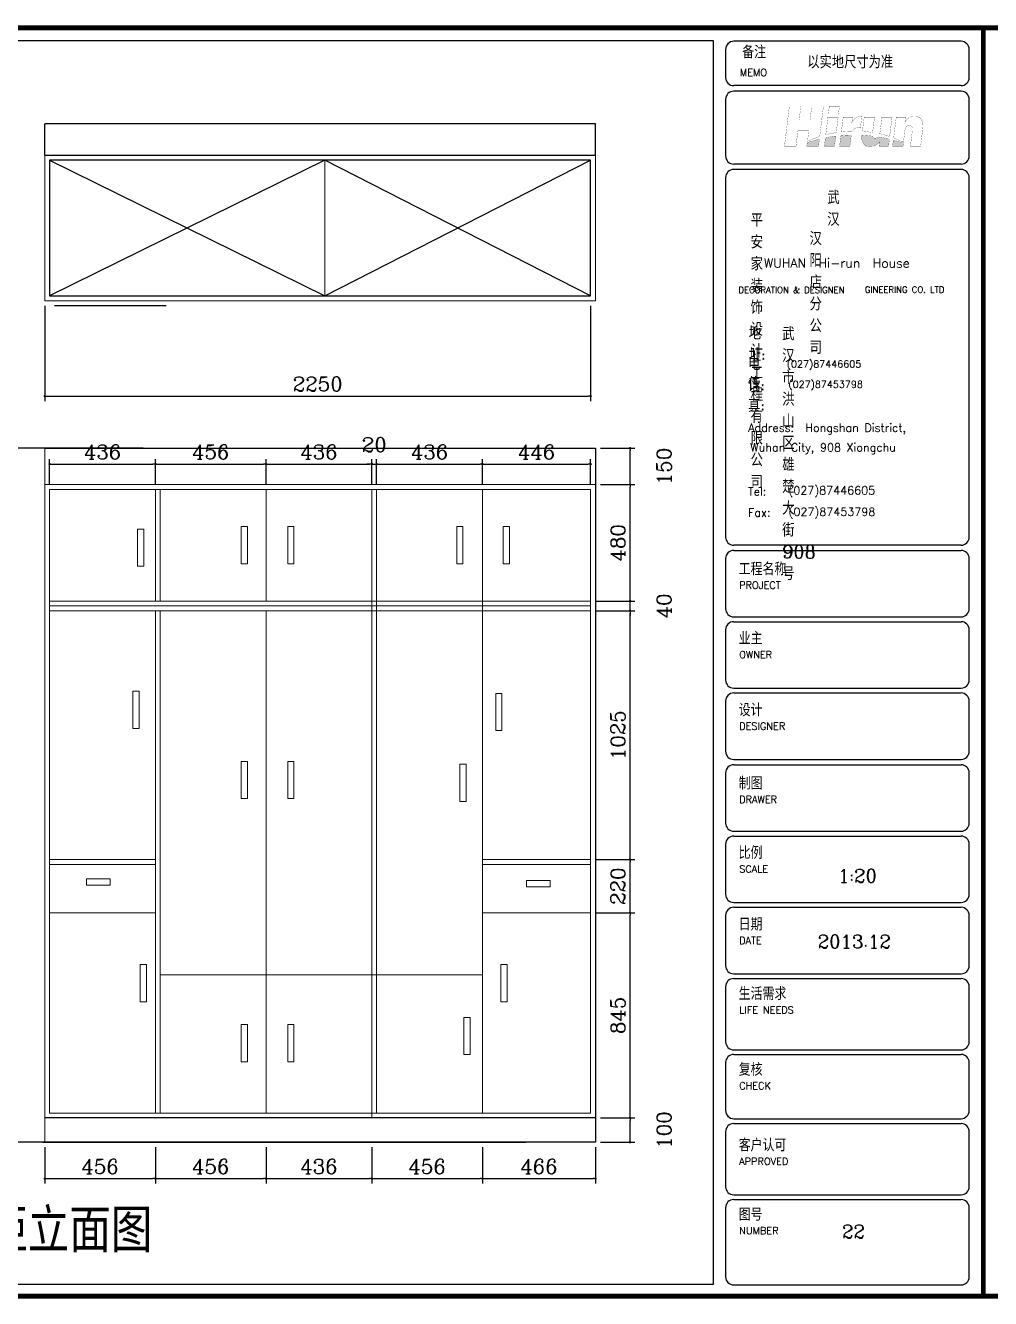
# Model space of a CAD drawing. Header units: millimetres. Extents: x 450898 to 533685, y -921830 to -458543.
# Drawn here: x 492736 to 496713, y -912629 to -907382 of the extents above; entities that cross this region are included whole.
import ezdxf

# ---------------------------------------------------------------- set-up
doc = ezdxf.new("R2010")
doc.units = ezdxf.units.MM
doc.header["$MEASUREMENT"] = 0
doc.header["$PDMODE"] = 3
doc.layers.get('0').update_dxf_attribs({"linetype": 'CONTINUOUS'})
doc.layers.get('DEFPOINTS').update_dxf_attribs({"linetype": 'CONTINUOUS'})
for name, color, linetype in [('txt', 7, 'CONTINUOUS'), ('墙线', 5, 'CONTINUOUS'), ('家具', 7, 'CONTINUOUS')]:
    doc.layers.add(name, color=color, linetype=linetype)
doc.layers.add('门窗', color=4, linetype='CONTINUOUS', lineweight=13)
doc.styles.add('HZXY', font='complex.shx', dxfattribs={"bigfont": 'HZXY.shx'})
doc.styles.add('ROMAND', font='romand')
doc.styles.get("Standard").update_dxf_attribs({"font": 'complex.shx', "bigfont": 'hzxy.shx'})
doc.dimstyles.new('DIM30', dxfattribs={"dimtxt": 60, "dimasz": 10, "dimexe": 20, "dimexo": 20, "dimgap": 20, "dimtad": 1, "dimdec": 0, "dimzin": 0, "dimdsep": 46, "dimtxsty": 'HZXY', "dimblk": 'DOT', "dimcen": 0, "dimclrd": 2, "dimclre": 2, "dimclrt": 2, "dimadec": 0, "dimazin": 0, "dimtfac": 1, "dimtdec": 0, "dimtmove": 2, "dimatfit": 3, "dimfxl": 0, "dimtolj": 1, "dimtzin": 0, "dimarcsym": 0})

# ---------------------------------------------------------------- blocks, each defined once
blk = doc.blocks.new('_DOT')
at = {"color": 0, "linetype": 'ByBlock'}
blk.add_line((-0.5, 0), (-1, 0), dxfattribs=at)
at = {"color": 0, "linetype": 'ByBlock', "const_width": 0.5}
blk.add_lwpolyline([(-0.25, 0, 1), (0.25, 0, 1)], format="xyb", close=True, dxfattribs=at)
blk = doc.blocks.new('*D711')
at = {"layer": 'DEFPOINTS', "color": 2, "lineweight": -2}
for p, q in [((492815.1, -908536.8), (492815.1, -908929.7)), ((495065.1, -908536.8), (495065.1, -908929.7)), ((492825.1, -908909.7), (495055.1, -908909.7))]:
    blk.add_line(p, q, dxfattribs=at)
at = {"layer": 'DEFPOINTS', "color": 0}
for p in [(492815.1, -908516.8), (495065.1, -908516.8), (495065.1, -908909.7)]:
    blk.add_point(p, dxfattribs=at)
at = {"layer": 'DEFPOINTS', "color": 2, "lineweight": -2, "xscale": 10, "yscale": 10, "zscale": 10, "rotation": 180}
blk.add_blockref('_DOT', (492815.1, -908909.7), dxfattribs=at)
at = {"layer": 'DEFPOINTS', "color": 2, "lineweight": -2, "xscale": 10, "yscale": 10, "zscale": 10}
blk.add_blockref('_DOT', (495065.1, -908909.7), dxfattribs=at)
at = {"layer": 'DEFPOINTS', "color": 2, "insert": (493940.1, -908859.7), "char_height": 60, "attachment_point": 5, "style": 'HZXY'}
blk.add_mtext('\\A1;2250', dxfattribs=at)
blk = doc.blocks.new('dty56ey6u76u')
h = blk.add_hatch(color=8)
h.paths.add_polyline_path([(152846, -147443, 0.008373), (152807, -147430, 0.012524), (152763, -147418), (152757, -147467), (152843, -147467)])
h.paths.add_polyline_path([(152731, -147410, 0.000978), (152687, -147400, 0.008202), (152639, -147391, -0.08076), (152632, -147397, -0.07009), (152625, -147400, -0.065952), (152611, -147401, -0.171138), (152599, -147397, -0.17102), (152592, -147385, 0.00912), (152548, -147380, 0.006727), (152504, -147377, 0.003583), (152503, -147387, 0.027491), (152503, -147407, 0.125398), (152515, -147446, 0.160866), (152544, -147467), (152600, -147467, 0.083032), (152626, -147454, 0.044846), (152641, -147443, 0.0269), (152650, -147431), (152646, -147467), (152724, -147467)])
h.paths.add_polyline_path([(152417, -147375, 0.005645), (152376, -147377, 0.006522), (152331, -147380), (152320, -147467), (152405, -147467)])
h.paths.add_polyline_path([(152289, -147384, 0.008787), (152246, -147390, 0.015086), (152203, -147398), (152195, -147467), (152278, -147467)])
h.paths.add_polyline_path([(152154, -147409, 0.011698), (152105, -147422, 0.006831), (152054, -147438), (152050, -147467), (152147, -147467)])
at = {"const_width": 1.59}
for points in [[(151906, -147139), (151866, -147467), (151961, -147467), (151976, -147341), (152066, -147341), (152056, -147427, -0.021361), (152111, -147404, -0.011006), (152156, -147388), (152187, -147139), (152091, -147139), (152077, -147249), (151987, -147249), (152001, -147139), (151906, -147139)], [(152350, -147228), (152335, -147349, -0.011867), (152377, -147345, -0.012997), (152427, -147343, -0.143936), (152446, -147321, -0.143683), (152474, -147314, -0.153668), (152483, -147317), (152492, -147317), (152503, -147223), (152499, -147223, -0.015573), (152497, -147222, 0.08379), (152493, -147221, 0.078886), (152473, -147223, 0.132596), (152444, -147241, 0.089043), (152421, -147276), (152427, -147228), (152350, -147228)], [(152766, -147400), (152787, -147228), (152864, -147228), (152860, -147265, -0.054355), (152881, -147242, -0.092924), (152910, -147225, -0.133066), (152954, -147223, -0.145597), (152986, -147238, -0.13647), (153003, -147267, -0.083603), (153007, -147314), (152988, -147467), (152904, -147467), (152919, -147346, 0.0455), (152920, -147326, 0.104986), (152916, -147308, 0.190303), (152904, -147298, 0.109725), (152891, -147296, 0.112267), (152876, -147301, 0.08735), (152867, -147312, 0.032594), (152862, -147324, 0.036354), (152858, -147339), (152847, -147435, 0.013342), (152803, -147415, 0.025843), (152766, -147400, 0.760251)], [(152224, -147228), (152206, -147374, -0.010557), (152247, -147364, -0.012892), (152292, -147356), (152308, -147228), (152224, -147228)], [(152523, -147228), (152508, -147345, -0.015908), (152550, -147349, -0.015358), (152592, -147355), (152608, -147228), (152523, -147228)], [(152669, -147228), (152661, -147297, 0.003215), (152656, -147334, -0.035874), (152651, -147365, -0.014819), (152695, -147376, -0.011975), (152733, -147388), (152753, -147228), (152669, -147228)], [(152054, -147438), (152050, -147467), (152147, -147467), (152154, -147409, 0.011698), (152105, -147422, 0.006831), (152054, -147438, -0.764062)], [(152203, -147398), (152195, -147467), (152278, -147467), (152289, -147384, 0.008787), (152246, -147390, 0.015086), (152203, -147398, -1.073063)], [(152331, -147380), (152320, -147467), (152405, -147467), (152417, -147375, 0.005645), (152376, -147377, 0.006522), (152331, -147380, -0.577686)], [(152731, -147410), (152724, -147467), (152646, -147467), (152650, -147431, -0.0269), (152641, -147443, -0.044846), (152626, -147454, -0.098409), (152595, -147468, -0.092639), (152556, -147470, -0.217932), (152515, -147446, -0.125398), (152503, -147407, -0.027491), (152503, -147387, -0.003583), (152504, -147377, -0.006727), (152548, -147380, -0.00912), (152592, -147385, 0.17102), (152599, -147397, 0.171138), (152611, -147401, 0.065952), (152625, -147400, 0.07009), (152632, -147397, 0.08076), (152639, -147391, -0.008202), (152687, -147400, -0.000978), (152731, -147410, 1.199229)], [(152763, -147418), (152757, -147467), (152843, -147467), (152846, -147443, 0.008373), (152807, -147430, 0.012524), (152763, -147418, -1.421416)]]:
    blk.add_lwpolyline(points, format="xyb", dxfattribs=at)
blk.add_lwpolyline([(152235, -147140), (152227, -147208), (152310, -147208), (152319, -147140), (152235, -147140)], dxfattribs=at)
blk = doc.blocks.new('*D1022')
at = {"layer": 'DEFPOINTS', "color": 2, "lineweight": -2}
for p, q in [((492815.1, -912004.3), (492815.1, -912154.5)), ((493271.1, -912004.3), (493271.1, -912154.5)), ((492825.1, -912134.5), (493261.1, -912134.5))]:
    blk.add_line(p, q, dxfattribs=at)
at = {"layer": 'DEFPOINTS', "color": 0}
for p in [(492815.1, -911984.3), (493271.1, -911984.3), (493271.1, -912134.5)]:
    blk.add_point(p, dxfattribs=at)
at = {"layer": 'DEFPOINTS', "color": 2, "lineweight": -2, "xscale": 10, "yscale": 10, "zscale": 10, "rotation": 180}
blk.add_blockref('_DOT', (492815.1, -912134.5), dxfattribs=at)
at = {"layer": 'DEFPOINTS', "color": 2, "lineweight": -2, "xscale": 10, "yscale": 10, "zscale": 10}
blk.add_blockref('_DOT', (493271.1, -912134.5), dxfattribs=at)
at = {"layer": 'DEFPOINTS', "color": 2, "insert": (493043.1, -912084.5), "char_height": 60, "attachment_point": 5, "style": 'HZXY'}
blk.add_mtext('\\A1;456', dxfattribs=at)
blk = doc.blocks.new('*D1023')
at = {"layer": 'DEFPOINTS', "color": 2, "lineweight": -2}
for p, q in [((493271.1, -912004.3), (493271.1, -912154.5)), ((493727.1, -912004.3), (493727.1, -912154.5)), ((493281.1, -912134.5), (493717.1, -912134.5))]:
    blk.add_line(p, q, dxfattribs=at)
at = {"layer": 'DEFPOINTS', "color": 0}
for p in [(493271.1, -911984.3), (493727.1, -911984.3), (493727.1, -912134.5)]:
    blk.add_point(p, dxfattribs=at)
at = {"layer": 'DEFPOINTS', "color": 2, "lineweight": -2, "xscale": 10, "yscale": 10, "zscale": 10, "rotation": 180}
blk.add_blockref('_DOT', (493271.1, -912134.5), dxfattribs=at)
at = {"layer": 'DEFPOINTS', "color": 2, "lineweight": -2, "xscale": 10, "yscale": 10, "zscale": 10}
blk.add_blockref('_DOT', (493727.1, -912134.5), dxfattribs=at)
at = {"layer": 'DEFPOINTS', "color": 2, "insert": (493499.1, -912084.5), "char_height": 60, "attachment_point": 5, "style": 'HZXY'}
blk.add_mtext('\\A1;456', dxfattribs=at)
blk = doc.blocks.new('*D1024')
at = {"layer": 'DEFPOINTS', "color": 2, "lineweight": -2}
for p, q in [((493727.1, -912004.3), (493727.1, -912154.5)), ((494163.1, -912004.3), (494163.1, -912154.5)), ((493737.1, -912134.5), (494153.1, -912134.5))]:
    blk.add_line(p, q, dxfattribs=at)
at = {"layer": 'DEFPOINTS', "color": 0}
for p in [(493727.1, -911984.3), (494163.1, -911984.3), (494163.1, -912134.5)]:
    blk.add_point(p, dxfattribs=at)
at = {"layer": 'DEFPOINTS', "color": 2, "lineweight": -2, "xscale": 10, "yscale": 10, "zscale": 10, "rotation": 180}
blk.add_blockref('_DOT', (493727.1, -912134.5), dxfattribs=at)
at = {"layer": 'DEFPOINTS', "color": 2, "lineweight": -2, "xscale": 10, "yscale": 10, "zscale": 10}
blk.add_blockref('_DOT', (494163.1, -912134.5), dxfattribs=at)
at = {"layer": 'DEFPOINTS', "color": 2, "insert": (493945.1, -912084.5), "char_height": 60, "attachment_point": 5, "style": 'HZXY'}
blk.add_mtext('\\A1;436', dxfattribs=at)
blk = doc.blocks.new('*D1025')
at = {"layer": 'DEFPOINTS', "color": 2, "lineweight": -2}
for p, q in [((494163.1, -912004.3), (494163.1, -912154.5)), ((494619.1, -912004.3), (494619.1, -912154.5)), ((494173.1, -912134.5), (494609.1, -912134.5))]:
    blk.add_line(p, q, dxfattribs=at)
at = {"layer": 'DEFPOINTS', "color": 0}
for p in [(494163.1, -911984.3), (494619.1, -911984.3), (494619.1, -912134.5)]:
    blk.add_point(p, dxfattribs=at)
at = {"layer": 'DEFPOINTS', "color": 2, "lineweight": -2, "xscale": 10, "yscale": 10, "zscale": 10, "rotation": 180}
blk.add_blockref('_DOT', (494163.1, -912134.5), dxfattribs=at)
at = {"layer": 'DEFPOINTS', "color": 2, "lineweight": -2, "xscale": 10, "yscale": 10, "zscale": 10}
blk.add_blockref('_DOT', (494619.1, -912134.5), dxfattribs=at)
at = {"layer": 'DEFPOINTS', "color": 2, "insert": (494391.1, -912084.5), "char_height": 60, "attachment_point": 5, "style": 'HZXY'}
blk.add_mtext('\\A1;456', dxfattribs=at)
blk = doc.blocks.new('*D1026')
at = {"layer": 'DEFPOINTS', "color": 2, "lineweight": -2}
for p, q in [((494619.1, -912004.3), (494619.1, -912154.5)), ((495085.1, -912004.3), (495085.1, -912154.5)), ((494629.1, -912134.5), (495075.1, -912134.5))]:
    blk.add_line(p, q, dxfattribs=at)
at = {"layer": 'DEFPOINTS', "color": 0}
for p in [(494619.1, -911984.3), (495085.1, -911984.3), (495085.1, -912134.5)]:
    blk.add_point(p, dxfattribs=at)
at = {"layer": 'DEFPOINTS', "color": 2, "lineweight": -2, "xscale": 10, "yscale": 10, "zscale": 10, "rotation": 180}
blk.add_blockref('_DOT', (494619.1, -912134.5), dxfattribs=at)
at = {"layer": 'DEFPOINTS', "color": 2, "lineweight": -2, "xscale": 10, "yscale": 10, "zscale": 10}
blk.add_blockref('_DOT', (495085.1, -912134.5), dxfattribs=at)
at = {"layer": 'DEFPOINTS', "color": 2, "insert": (494852.1, -912084.5), "char_height": 60, "attachment_point": 5, "style": 'HZXY'}
blk.add_mtext('\\A1;466', dxfattribs=at)
blk = doc.blocks.new('*D1027')
at = {"layer": 'DEFPOINTS', "color": 2, "lineweight": -2}
for p, q in [((495105.1, -911884.3), (495247.8, -911884.3)), ((495227.8, -911974.3), (495227.8, -911894.3)), ((495105.1, -911984.3), (495247.8, -911984.3))]:
    blk.add_line(p, q, dxfattribs=at)
at = {"layer": 'DEFPOINTS', "color": 0}
for p in [(495085.1, -911884.3), (495227.8, -911884.3), (495085.1, -911984.3)]:
    blk.add_point(p, dxfattribs=at)
at = {"layer": 'DEFPOINTS', "color": 2, "lineweight": -2, "xscale": 10, "yscale": 10, "zscale": 10}
for p, rotation in [((495227.8, -911884.3), 90), ((495227.8, -911984.3), 270)]:
    blk.add_blockref('_DOT', p, dxfattribs=dict(at, rotation=rotation))
at = {"layer": 'DEFPOINTS', "color": 2, "insert": (495367.8, -911934.3), "char_height": 60, "attachment_point": 5, "rotation": 90, "style": 'HZXY'}
blk.add_mtext('\\A1;100', dxfattribs=at)
blk = doc.blocks.new('*D1028')
at = {"layer": 'DEFPOINTS', "color": 2, "lineweight": -2}
for p, q in [((495085.1, -911039.3), (495247.8, -911039.3)), ((495227.8, -911874.3), (495227.8, -911049.3)), ((495105.1, -911884.3), (495247.8, -911884.3))]:
    blk.add_line(p, q, dxfattribs=at)
at = {"layer": 'DEFPOINTS', "color": 0}
for p in [(495065.1, -911039.3), (495227.8, -911039.3), (495085.1, -911884.3)]:
    blk.add_point(p, dxfattribs=at)
at = {"layer": 'DEFPOINTS', "color": 2, "lineweight": -2, "xscale": 10, "yscale": 10, "zscale": 10}
for p, rotation in [((495227.8, -911039.3), 90), ((495227.8, -911884.3), 270)]:
    blk.add_blockref('_DOT', p, dxfattribs=dict(at, rotation=rotation))
at = {"layer": 'DEFPOINTS', "color": 2, "insert": (495177.8, -911461.8), "char_height": 60, "attachment_point": 5, "rotation": 90, "style": 'HZXY'}
blk.add_mtext('\\A1;845', dxfattribs=at)
blk = doc.blocks.new('*D1029')
at = {"layer": 'DEFPOINTS', "color": 2, "lineweight": -2}
for p, q in [((495085.1, -910819.3), (495247.8, -910819.3)), ((495227.8, -911029.3), (495227.8, -910829.3)), ((495085.1, -911039.3), (495247.8, -911039.3))]:
    blk.add_line(p, q, dxfattribs=at)
at = {"layer": 'DEFPOINTS', "color": 0}
for p in [(495065.1, -910819.3), (495227.8, -910819.3), (495065.1, -911039.3)]:
    blk.add_point(p, dxfattribs=at)
at = {"layer": 'DEFPOINTS', "color": 2, "lineweight": -2, "xscale": 10, "yscale": 10, "zscale": 10}
for p, rotation in [((495227.8, -910819.3), 90), ((495227.8, -911039.3), 270)]:
    blk.add_blockref('_DOT', p, dxfattribs=dict(at, rotation=rotation))
at = {"layer": 'DEFPOINTS', "color": 2, "insert": (495177.8, -910929.3), "char_height": 60, "attachment_point": 5, "rotation": 90, "style": 'HZXY'}
blk.add_mtext('\\A1;220', dxfattribs=at)
blk = doc.blocks.new('*D1030')
at = {"layer": 'DEFPOINTS', "color": 2, "lineweight": -2}
for p, q in [((495085.1, -909794.3), (495247.8, -909794.3)), ((495227.8, -910809.3), (495227.8, -909804.3)), ((495085.1, -910819.3), (495247.8, -910819.3))]:
    blk.add_line(p, q, dxfattribs=at)
at = {"layer": 'DEFPOINTS', "color": 0}
for p in [(495065.1, -909794.3), (495227.8, -909794.3), (495065.1, -910819.3)]:
    blk.add_point(p, dxfattribs=at)
at = {"layer": 'DEFPOINTS', "color": 2, "lineweight": -2, "xscale": 10, "yscale": 10, "zscale": 10}
for p, rotation in [((495227.8, -909794.3), 90), ((495227.8, -910819.3), 270)]:
    blk.add_blockref('_DOT', p, dxfattribs=dict(at, rotation=rotation))
at = {"layer": 'DEFPOINTS', "color": 2, "insert": (495177.8, -910306.8), "char_height": 60, "attachment_point": 5, "rotation": 90, "style": 'HZXY'}
blk.add_mtext('\\A1;1025', dxfattribs=at)
blk = doc.blocks.new('*D1031')
at = {"layer": 'DEFPOINTS', "color": 2, "lineweight": -2}
for p, q in [((495227.8, -909744.3), (495227.8, -909734.3)), ((495085.1, -909754.3), (495247.8, -909754.3)), ((495085.1, -909794.3), (495247.8, -909794.3)), ((495227.8, -909794.3), (495227.8, -909754.3)), ((495227.8, -909804.3), (495227.8, -909814.3))]:
    blk.add_line(p, q, dxfattribs=at)
at = {"layer": 'DEFPOINTS', "color": 0}
for p in [(495065.1, -909754.3), (495065.1, -909794.3), (495227.8, -909754.3)]:
    blk.add_point(p, dxfattribs=at)
at = {"layer": 'DEFPOINTS', "color": 2, "lineweight": -2, "xscale": 10, "yscale": 10, "zscale": 10}
for p, rotation in [((495227.8, -909754.3), 270), ((495227.8, -909794.3), 90)]:
    blk.add_blockref('_DOT', p, dxfattribs=dict(at, rotation=rotation))
at = {"layer": 'DEFPOINTS', "color": 2, "insert": (495367.8, -909774.3), "char_height": 60, "attachment_point": 5, "rotation": 90, "style": 'HZXY'}
blk.add_mtext('\\A1;40', dxfattribs=at)
blk = doc.blocks.new('*D1032')
at = {"layer": 'DEFPOINTS', "color": 2, "lineweight": -2}
for p, q in [((495105.1, -909274.3), (495247.8, -909274.3)), ((495227.8, -909744.3), (495227.8, -909284.3)), ((495085.1, -909754.3), (495247.8, -909754.3))]:
    blk.add_line(p, q, dxfattribs=at)
at = {"layer": 'DEFPOINTS', "color": 0}
for p in [(495085.1, -909274.3), (495227.8, -909274.3), (495065.1, -909754.3)]:
    blk.add_point(p, dxfattribs=at)
at = {"layer": 'DEFPOINTS', "color": 2, "lineweight": -2, "xscale": 10, "yscale": 10, "zscale": 10}
for p, rotation in [((495227.8, -909274.3), 90), ((495227.8, -909754.3), 270)]:
    blk.add_blockref('_DOT', p, dxfattribs=dict(at, rotation=rotation))
at = {"layer": 'DEFPOINTS', "color": 2, "insert": (495177.8, -909514.3), "char_height": 60, "attachment_point": 5, "rotation": 90, "style": 'HZXY'}
blk.add_mtext('\\A1;480', dxfattribs=at)
blk = doc.blocks.new('*D1033')
at = {"layer": 'DEFPOINTS', "color": 2, "lineweight": -2}
for p, q in [((495105.1, -909124.3), (495247.8, -909124.3)), ((495227.8, -909264.3), (495227.8, -909134.3)), ((495105.1, -909274.3), (495247.8, -909274.3))]:
    blk.add_line(p, q, dxfattribs=at)
at = {"layer": 'DEFPOINTS', "color": 0}
for p in [(495085.1, -909124.3), (495227.8, -909124.3), (495085.1, -909274.3)]:
    blk.add_point(p, dxfattribs=at)
at = {"layer": 'DEFPOINTS', "color": 2, "lineweight": -2, "xscale": 10, "yscale": 10, "zscale": 10}
for p, rotation in [((495227.8, -909124.3), 90), ((495227.8, -909274.3), 270)]:
    blk.add_blockref('_DOT', p, dxfattribs=dict(at, rotation=rotation))
at = {"layer": 'DEFPOINTS', "color": 2, "insert": (495367.8, -909199.3), "char_height": 60, "attachment_point": 5, "rotation": 90, "style": 'HZXY'}
blk.add_mtext('\\A1;150', dxfattribs=at)
blk = doc.blocks.new('*D1034')
at = {"layer": 'DEFPOINTS', "color": 2, "lineweight": -2}
for p, q in [((492835.1, -909274.3), (492835.1, -909169.6)), ((493271.1, -909274.3), (493271.1, -909169.6)), ((492845.1, -909189.6), (493261.1, -909189.6))]:
    blk.add_line(p, q, dxfattribs=at)
at = {"layer": 'DEFPOINTS', "color": 0}
for p in [(493271.1, -909189.6), (492835.1, -909294.3), (493271.1, -909294.3)]:
    blk.add_point(p, dxfattribs=at)
at = {"layer": 'DEFPOINTS', "color": 2, "lineweight": -2, "xscale": 10, "yscale": 10, "zscale": 10, "rotation": 180}
blk.add_blockref('_DOT', (492835.1, -909189.6), dxfattribs=at)
at = {"layer": 'DEFPOINTS', "color": 2, "lineweight": -2, "xscale": 10, "yscale": 10, "zscale": 10}
blk.add_blockref('_DOT', (493271.1, -909189.6), dxfattribs=at)
at = {"layer": 'DEFPOINTS', "color": 2, "insert": (493053.1, -909139.6), "char_height": 60, "attachment_point": 5, "style": 'HZXY'}
blk.add_mtext('\\A1;436', dxfattribs=at)
blk = doc.blocks.new('*D1035')
at = {"layer": 'DEFPOINTS', "color": 2, "lineweight": -2}
for p, q in [((493271.1, -909274.3), (493271.1, -909169.6)), ((493727.1, -909274.3), (493727.1, -909169.6)), ((493281.1, -909189.6), (493717.1, -909189.6))]:
    blk.add_line(p, q, dxfattribs=at)
at = {"layer": 'DEFPOINTS', "color": 0}
for p in [(493727.1, -909189.6), (493271.1, -909294.3), (493727.1, -909294.3)]:
    blk.add_point(p, dxfattribs=at)
at = {"layer": 'DEFPOINTS', "color": 2, "lineweight": -2, "xscale": 10, "yscale": 10, "zscale": 10, "rotation": 180}
blk.add_blockref('_DOT', (493271.1, -909189.6), dxfattribs=at)
at = {"layer": 'DEFPOINTS', "color": 2, "lineweight": -2, "xscale": 10, "yscale": 10, "zscale": 10}
blk.add_blockref('_DOT', (493727.1, -909189.6), dxfattribs=at)
at = {"layer": 'DEFPOINTS', "color": 2, "insert": (493499.1, -909139.6), "char_height": 60, "attachment_point": 5, "style": 'HZXY'}
blk.add_mtext('\\A1;456', dxfattribs=at)
blk = doc.blocks.new('*D1036')
at = {"layer": 'DEFPOINTS', "color": 2, "lineweight": -2}
for p, q in [((493727.1, -909274.3), (493727.1, -909169.6)), ((494163.1, -909274.3), (494163.1, -909169.6)), ((493737.1, -909189.6), (494153.1, -909189.6))]:
    blk.add_line(p, q, dxfattribs=at)
at = {"layer": 'DEFPOINTS', "color": 0}
for p in [(494163.1, -909189.6), (493727.1, -909294.3), (494163.1, -909294.3)]:
    blk.add_point(p, dxfattribs=at)
at = {"layer": 'DEFPOINTS', "color": 2, "lineweight": -2, "xscale": 10, "yscale": 10, "zscale": 10, "rotation": 180}
blk.add_blockref('_DOT', (493727.1, -909189.6), dxfattribs=at)
at = {"layer": 'DEFPOINTS', "color": 2, "lineweight": -2, "xscale": 10, "yscale": 10, "zscale": 10}
blk.add_blockref('_DOT', (494163.1, -909189.6), dxfattribs=at)
at = {"layer": 'DEFPOINTS', "color": 2, "insert": (493945.1, -909139.6), "char_height": 60, "attachment_point": 5, "style": 'HZXY'}
blk.add_mtext('\\A1;436', dxfattribs=at)
blk = doc.blocks.new('*D1037')
at = {"layer": 'DEFPOINTS', "color": 2, "lineweight": -2}
for p, q in [((494163.1, -909274.3), (494163.1, -909169.6)), ((494183.1, -909274.3), (494183.1, -909169.6)), ((494153.1, -909189.6), (494143.1, -909189.6)), ((494163.1, -909189.6), (494183.1, -909189.6)), ((494193.1, -909189.6), (494203.1, -909189.6))]:
    blk.add_line(p, q, dxfattribs=at)
at = {"layer": 'DEFPOINTS', "color": 0}
for p in [(494183.1, -909189.6), (494163.1, -909294.3), (494183.1, -909294.3)]:
    blk.add_point(p, dxfattribs=at)
at = {"layer": 'DEFPOINTS', "color": 2, "lineweight": -2, "xscale": 10, "yscale": 10, "zscale": 10}
blk.add_blockref('_DOT', (494163.1, -909189.6), dxfattribs=at)
at = {"layer": 'DEFPOINTS', "color": 2, "lineweight": -2, "xscale": 10, "yscale": 10, "zscale": 10, "rotation": 180}
blk.add_blockref('_DOT', (494183.1, -909189.6), dxfattribs=at)
at = {"layer": 'DEFPOINTS', "color": 2, "insert": (494173.1, -909109.6), "char_height": 60, "attachment_point": 5, "style": 'HZXY'}
blk.add_mtext('\\A1;20', dxfattribs=at)
blk = doc.blocks.new('*D1038')
at = {"layer": 'DEFPOINTS', "color": 2, "lineweight": -2}
for p, q in [((494183.1, -909274.3), (494183.1, -909169.6)), ((494619.1, -909274.3), (494619.1, -909169.6)), ((494193.1, -909189.6), (494609.1, -909189.6))]:
    blk.add_line(p, q, dxfattribs=at)
at = {"layer": 'DEFPOINTS', "color": 0}
for p in [(494619.1, -909189.6), (494183.1, -909294.3), (494619.1, -909294.3)]:
    blk.add_point(p, dxfattribs=at)
at = {"layer": 'DEFPOINTS', "color": 2, "lineweight": -2, "xscale": 10, "yscale": 10, "zscale": 10, "rotation": 180}
blk.add_blockref('_DOT', (494183.1, -909189.6), dxfattribs=at)
at = {"layer": 'DEFPOINTS', "color": 2, "lineweight": -2, "xscale": 10, "yscale": 10, "zscale": 10}
blk.add_blockref('_DOT', (494619.1, -909189.6), dxfattribs=at)
at = {"layer": 'DEFPOINTS', "color": 2, "insert": (494401.1, -909139.6), "char_height": 60, "attachment_point": 5, "style": 'HZXY'}
blk.add_mtext('\\A1;436', dxfattribs=at)
blk = doc.blocks.new('*D1039')
at = {"layer": 'DEFPOINTS', "color": 2, "lineweight": -2}
for p, q in [((494619.1, -909274.3), (494619.1, -909169.6)), ((495065.1, -909274.3), (495065.1, -909169.6)), ((494629.1, -909189.6), (495055.1, -909189.6))]:
    blk.add_line(p, q, dxfattribs=at)
at = {"layer": 'DEFPOINTS', "color": 0}
for p in [(495065.1, -909189.6), (494619.1, -909294.3), (495065.1, -909294.3)]:
    blk.add_point(p, dxfattribs=at)
at = {"layer": 'DEFPOINTS', "color": 2, "lineweight": -2, "xscale": 10, "yscale": 10, "zscale": 10, "rotation": 180}
blk.add_blockref('_DOT', (494619.1, -909189.6), dxfattribs=at)
at = {"layer": 'DEFPOINTS', "color": 2, "lineweight": -2, "xscale": 10, "yscale": 10, "zscale": 10}
blk.add_blockref('_DOT', (495065.1, -909189.6), dxfattribs=at)
at = {"layer": 'DEFPOINTS', "color": 2, "insert": (494842.1, -909139.6), "char_height": 60, "attachment_point": 5, "style": 'HZXY'}
blk.add_mtext('\\A1;446', dxfattribs=at)

msp = doc.modelspace()

# ---------------------------------------------------------------- linework, layer by layer
at = {"color": 4}
for p, q in [((495621.5, -907480.6), (495621.5, -907596.5)), ((496592, -907447.2), (495654.9, -907447.2)), ((496625.4, -907596.5), (496625.4, -907480.6)), ((496592, -907629.8), (495654.9, -907629.8)), ((495621.5, -907686.4), (495621.5, -907919.9)), ((496592, -907653), (495654.9, -907653)), ((496625.4, -907919.9), (496625.4, -907686.4)), ((496592, -907953.3), (495654.9, -907953.3)), ((495621.5, -908008.9), (495621.5, -909490.6)), ((496592, -907975.5), (495654.9, -907975.5)), ((496625.4, -909490.6), (496625.4, -908008.9)), ((496592, -909524), (495654.9, -909524)), ((495621.5, -909578.8), (495621.5, -909785.8)), ((495654.9, -909545.4), (496592, -909545.4)), ((496625.4, -909785.8), (496625.4, -909578.8)), ((495654.9, -909819.2), (496592, -909819.2)), ((495654.9, -909839.2), (496592, -909839.2)), ((495621.5, -909872.6), (495621.5, -910079.6)), ((496625.4, -910079.6), (496625.4, -909872.6)), ((495654.9, -910113), (496592, -910113)), ((495621.5, -910166.4), (495621.5, -910373.4)), ((495654.9, -910133), (496592, -910133)), ((496625.4, -910373.4), (496625.4, -910166.4)), ((495654.9, -910406.8), (496592, -910406.8)), ((495654.9, -910428.8), (496592, -910428.8)), ((495621.5, -910462.2), (495621.5, -910669.2)), ((496625.4, -910669.2), (496625.4, -910462.2)), ((495654.9, -910702.5), (496592, -910702.5)), ((495654.9, -910722.6), (496592, -910722.6)), ((495621.5, -910756), (495621.5, -910962.9)), ((496625.4, -910962.9), (496625.4, -910756)), ((495654.9, -910996.3), (496592, -910996.3)), ((495621.5, -911049.8), (495621.5, -911256.7)), ((495654.9, -911016.4), (496592, -911016.4)), ((496625.4, -911256.7), (496625.4, -911049.8)), ((495654.9, -911290.1), (496592, -911290.1)), ((495654.9, -911310.2), (496592, -911310.2)), ((495621.5, -911343.5), (495621.5, -911570.6)), ((496625.4, -911570.6), (496625.4, -911343.5)), ((495654.9, -911604), (496592, -911604)), ((495654.9, -911622.8), (496592, -911622.8)), ((495621.5, -911656.2), (495621.5, -911854.1)), ((496625.4, -911854.1), (496625.4, -911656.2)), ((495654.9, -911887.5), (496592, -911887.5)), ((495621.5, -911940.9), (495621.5, -912167.9)), ((495654.9, -911907.5), (496592, -911907.5)), ((496625.4, -912167.9), (496625.4, -911940.9)), ((495654.9, -912201.3), (496592, -912201.3)), ((495621.5, -912254.3), (495621.5, -912539.4)), ((495654.9, -912220.9), (496592, -912220.9)), ((496625.4, -912539.4), (496625.4, -912254.3)), ((495654.9, -912572.8), (496592, -912572.8))]:
    msp.add_line(p, q, dxfattribs=at)
at = {"const_width": 19.9}
for points in [[(489481.5, -912618.8), (496683.4, -912618.8), (496683.4, -907391.9), (489481.5, -907391.9)], [(496683.4, -912618.8), (503885.4, -912618.8), (503885.4, -907391.9), (496683.4, -907391.9)]]:
    msp.add_lwpolyline(points, close=True, dxfattribs=at)
at = {"color": 4}
for centre, start, end in [((495654.9, -907480.6), 90, 180), ((496592, -907480.6), 0, 90), ((495654.9, -907596.5), 180, 270), ((496592, -907596.5), 270, 0), ((495654.9, -907686.4), 90, 180), ((496592, -907686.4), 0, 90), ((495654.9, -907919.9), 180, 270), ((496592, -907919.9), 270, 0), ((495654.9, -908008.9), 90, 180), ((496592, -908008.9), 0, 90), ((495654.9, -909490.6), 180, 270), ((496592, -909490.6), 270, 0), ((495654.9, -909578.8), 90, 180), ((496592, -909578.8), 0, 90), ((495654.9, -909785.8), 180, 270), ((496592, -909785.8), 270, 0), ((495654.9, -909872.6), 90, 180), ((496592, -909872.6), 0, 90), ((495654.9, -910079.6), 180, 270), ((496592, -910079.6), 270, 0), ((495654.9, -910166.4), 90, 180), ((496592, -910166.4), 0, 90), ((495654.9, -910373.4), 180, 270), ((496592, -910373.4), 270, 0), ((495654.9, -910462.2), 90, 180), ((496592, -910462.2), 0, 90), ((495654.9, -910669.2), 180, 270), ((496592, -910669.2), 270, 0), ((495654.9, -910756), 90, 180), ((496592, -910756), 0, 90), ((495654.9, -910962.9), 180, 270), ((496592, -910962.9), 270, 0), ((495654.9, -911049.8), 90, 180), ((496592, -911049.8), 0, 90), ((495654.9, -911256.7), 180, 270), ((496592, -911256.7), 270, 0), ((495654.9, -911343.5), 90, 180), ((496592, -911343.5), 0, 90), ((495654.9, -911570.6), 180, 270), ((496592, -911570.6), 270, 0), ((495654.9, -911656.2), 90, 180), ((496592, -911656.2), 0, 90), ((495654.9, -911854.1), 180, 270), ((496592, -911854.1), 270, 0), ((495654.9, -911940.9), 90, 180), ((496592, -911940.9), 0, 90), ((495654.9, -912167.9), 180, 270), ((496592, -912167.9), 270, 0), ((495654.9, -912254.3), 90, 180), ((496592, -912254.3), 0, 90), ((495654.9, -912539.4), 180, 270), ((496592, -912539.4), 270, 0)]:
    msp.add_arc(centre, 33.4, start, end, dxfattribs=at)
at = {"layer": 'DEFPOINTS'}
for p, q in [((492815.1, -907916.8), (492815.1, -907786.8)), ((495085.1, -907916.8), (495085.1, -907786.8)), ((495085.1, -911884.3), (492815.1, -911884.3))]:
    msp.add_line(p, q, dxfattribs=at)
at = {"layer": 'DEFPOINTS', "color": 44}
msp.add_lwpolyline([(489531.5, -907445.2), (489531.5, -912569.8), (495571.8, -912569.8), (495571.8, -907445.2)], close=True, dxfattribs=at)
at = {"layer": '墙线'}
for p, q in [((495085.1, -907786.8), (492815.1, -907786.8)), ((492815.1, -907916.8), (495085.1, -907916.8)), ((493220.1, -909124.3), (490074.3, -909124.3)), ((492815.1, -909124.3), (495085.1, -909124.3)), ((495085.1, -909124.3), (495085.1, -911984.3)), ((493212.6, -911984.3), (490074.3, -911984.3)), ((492807.6, -911984.3), (494797.6, -911984.3)), ((495085.1, -911984.3), (492815.1, -911984.3))]:
    msp.add_line(p, q, dxfattribs=at)
at = {"layer": '家具', "color": 250}
for p, q in [((492835.1, -907936.8), (492835.1, -908496.8)), ((495065.1, -907936.8), (492835.1, -907936.8)), ((492835.1, -907936.8), (493969.1, -908496.8)), ((493969.1, -907936.8), (492835.1, -908496.8)), ((493969.1, -908496.8), (495065.1, -907936.8)), ((495065.1, -908496.8), (493969.1, -907936.8)), ((495065.1, -908496.8), (495065.1, -907936.8)), ((492835.1, -908496.8), (495065.1, -908496.8)), ((493315.1, -908536.8), (492855.1, -908536.8))]:
    msp.add_line(p, q, dxfattribs=at)
at = {"layer": '门窗'}
for p, q in [((492815.1, -907916.8), (492815.1, -908516.8)), ((495085.1, -907916.8), (492815.1, -907916.8)), ((493969.1, -908496.8), (493969.1, -907936.8)), ((495085.1, -908516.8), (495085.1, -907916.8)), ((492815.1, -908516.8), (495085.1, -908516.8)), ((493335.1, -908516.8), (492835.1, -908516.8)), ((492815.1, -909124.3), (492815.1, -911984.3)), ((492815.1, -909274.3), (495085.1, -909274.3)), ((492815.1, -909754.3), (492815.1, -909294.3)), ((492835.1, -909754.3), (492835.1, -909294.3)), ((492835.1, -911864.3), (492835.1, -909294.3)), ((492835.1, -909294.3), (495065.1, -909294.3)), ((493271.1, -909294.3), (493271.1, -909754.3)), ((493291.1, -909294.3), (493291.1, -909754.3)), ((493727.1, -909294.3), (493727.1, -909754.3)), ((493960.1, -909294.3), (495065.1, -909294.3)), ((494163.1, -909294.3), (494163.1, -911884.3)), ((494183.1, -909294.3), (494183.1, -911864.3)), ((494619.1, -909294.3), (494619.1, -909754.3)), ((495065.1, -909294.3), (495065.1, -911864.3)), ((492815.1, -909774.3), (492815.1, -911984.3)), ((493310.7, -909754.3), (492835.1, -909754.3)), ((493310.7, -909794.3), (492835.1, -909794.3)), ((493271.1, -909794.3), (493271.1, -910819.3)), ((494281.9, -909754.3), (493281.1, -909754.3)), ((493291.1, -909794.3), (493291.1, -910779.3)), ((493291.1, -909794.3), (493291.1, -911864.3)), ((493310.7, -909794.3), (493330.7, -909794.3)), ((493806.3, -909794.3), (493330.7, -909794.3)), ((493727.1, -911664.3), (493727.1, -909794.3)), ((494163.1, -909754.3), (494163.1, -910779.3)), ((494163.1, -909754.3), (494183.1, -909754.3)), ((494163.1, -909794.3), (495065.1, -909794.3)), ((495065.1, -909754.3), (494173.1, -909754.3)), ((494619.1, -909754.3), (494619.1, -911864.3)), ((493271.1, -910799.3), (493271.1, -911864.3)), ((494183.1, -910799.3), (494183.1, -911864.3)), ((492835.1, -910819.3), (493271.1, -910819.3)), ((492835.1, -910839.3), (493271.1, -910839.3)), ((493727.1, -911864.3), (493727.1, -910839.3)), ((494619.1, -910819.3), (495065.1, -910819.3)), ((494619.1, -910839.3), (495065.1, -910839.3)), ((492835.1, -911039.3), (493271.1, -911039.3)), ((494619.1, -911039.3), (495065.1, -911039.3)), ((492815.1, -911884.3), (494797.6, -911884.3)), ((495065.1, -911864.3), (492835.1, -911864.3)), ((493320.7, -911864.3), (493806.3, -911864.3))]:
    msp.add_line(p, q, dxfattribs=at)
for points in [[(492815.1, -909274.3), (495085.1, -909274.3), (495085.1, -911884.3), (492815.1, -911884.3)], [(493197.3, -909457.6), (493222.9, -909457.6), (493222.9, -909610.8), (493197.3, -909610.8)], [(493625.2, -909447.2), (493650.7, -909447.2), (493650.7, -909600.5), (493625.2, -909600.5)], [(493816.6, -909447.2), (493842.1, -909447.2), (493842.1, -909600.5), (493816.6, -909600.5)], [(494513.2, -909447.2), (494538.8, -909447.2), (494538.8, -909600.5), (494513.2, -909600.5)], [(494704.6, -909447.2), (494730.2, -909447.2), (494730.2, -909600.5), (494704.6, -909600.5)], [(493178, -910125.5), (493203.6, -910125.5), (493203.6, -910278.7), (493178, -910278.7)], [(494673.8, -910134.6), (494699.4, -910134.6), (494699.4, -910287.8), (494673.8, -910287.8)], [(493625.2, -910414.8), (493650.7, -910414.8), (493650.7, -910568), (493625.2, -910568)], [(493816.6, -910414.8), (493842.1, -910414.8), (493842.1, -910568), (493816.6, -910568)], [(494526.1, -910426.8), (494551.6, -910426.8), (494551.6, -910580.1), (494526.1, -910580.1)], [(492987.2, -910898.7), (493084.7, -910898.7), (493084.7, -910924.8), (492987.2, -910924.8)], [(494800.9, -910905.8), (494898.4, -910905.8), (494898.4, -910932), (494800.9, -910932)], [(493208.5, -911252.2), (493234, -911252.2), (493234, -911405.5), (493208.5, -911405.5)], [(494694.8, -911252.2), (494720.4, -911252.2), (494720.4, -911405.5), (494694.8, -911405.5)], [(494542.5, -911470.2), (494568, -911470.2), (494568, -911623.4), (494542.5, -911623.4)], [(493625.2, -911499.8), (493650.7, -911499.8), (493650.7, -911653), (493625.2, -911653)], [(493816.6, -911499.8), (493842.1, -911499.8), (493842.1, -911653), (493816.6, -911653)]]:
    msp.add_lwpolyline(points, close=True, dxfattribs=at)
for points in [[(492835.1, -909774.3), (495065.1, -909774.3)], [(493806.3, -909794.3), (494163.1, -909794.3)], [(493291.1, -911294.3), (494619.1, -911294.3)]]:
    msp.add_lwpolyline(points, dxfattribs=at)

# ---------------------------------------------------------------- block references
at = {"color": 1, "xscale": 0.5, "yscale": 0.5, "zscale": 0.5}
msp.add_blockref('dty56ey6u76u', (419931.2, -834145.6), dxfattribs=at)

# ---------------------------------------------------------------- texts
for s, height, style, p in [('备注', 51.77, 'HZXY', (495689.9, -907517.6)), ('以实地尺寸为准', 53.2, 'HZXY', (495958, -907559)), ('MEMO', 29.38, 'ROMAND', (495680.2, -907590.3)), ('WUHAN  Hi-run  House', 37.498, 'HZXY', (495779.4, -908380.1, -577.1)), ('DECORATION & DESIGNEN', 25.491, 'HZXY', (495674.3, -908484.6, -577.1)), ('GINEERING CO. LTD', 25.491, 'HZXY', (496195.5, -908483.2, -577.1)), ('(027)87446605', 28.856, 'HZXY', (495873.7, -908791.7, -494.7)), (' (027)87453798', 28.856, 'HZXY', (495860.6, -908875.7, -494.7)), ('Address:  Hongshan District, ', 33.666, 'HZXY', (495714.6, -909056.6, -577.1)), (' Wuhan City, 908 Xiongchu  ', 33.666, 'HZXY', (495700.1, -909137.6)), (' (027)87446605', 33.666, 'HZXY', (495857.2, -909314.8, -395.7)), (' (027)87453798', 33.666, 'HZXY', (495857.6, -909403.1, -494.7)), ('工程名称', 51.77, 'HZXY', (495675.3, -909647.8)), ('PROJECT', 29.38, 'ROMAND', (495677.3, -909703.3)), ('业主', 51.77, 'HZXY', (495675.3, -909933.9)), ('OWNER', 29.38, 'ROMAND', (495677.3, -909989.5)), ('设计', 51.77, 'HZXY', (495675.3, -910228.8)), ('DESIGNER', 29.38, 'ROMAND', (495677.3, -910284.4)), ('制图', 51.77, 'HZXY', (495675.3, -910531.1)), ('DRAWER', 29.38, 'ROMAND', (495677.3, -910586.7)), ('比例', 51.77, 'HZXY', (495675.3, -910817.3)), ('SCALE', 29.38, 'ROMAND', (495677.3, -910872.9)), ('日期', 51.77, 'HZXY', (495675.3, -911112.2)), ('DATE', 29.38, 'ROMAND', (495677.3, -911167.8)), ('复核', 51.77, 'HZXY', (495675.3, -911711)), ('CHECK', 29.38, 'ROMAND', (495677.3, -911766.6)), ('客户认可', 51.77, 'HZXY', (495675.3, -912022.2)), ('APPROVED', 29.38, 'ROMAND', (495677.3, -912077.8)), ('图号', 51.77, 'HZXY', (495675.3, -912308.3)), ('NUMBER', 29.38, 'ROMAND', (495677.3, -912363.9))]:
    msp.add_text(s, height=height, dxfattribs=dict(style=style)).set_placement(p)
for s, p in [('1:20', (496084.8, -910913.8)), ('2013.12', (496000.8, -911184.9)), ('22', (496101.3, -912380.1))]:
    msp.add_text(s, height=55).set_placement(p)
at = {"color": 2}
for s, height, style, p in [('生活需求', 51.77, 'HZXY', (495675.3, -911398.3)), ('LIFE NEEDS', 29.38, 'ROMAND', (495677.3, -911453.9))]:
    msp.add_text(s, height=height, dxfattribs=dict(at, style=style)).set_placement(p)
at = {"attachment_point": 1, "style": 'HZXY'}
for s, insert, char_height, width in [('武汉', (496040.4, -908064.3, -577.1), 53.87, 0.285), ('平安家装饰设计工程有限公司', (495724.3, -908157.9, -577.1), 53.865, 0.337), ('汉阳店分公司', (495967.3, -908233.4, -577.1), 53.87, 0.25), ('地址:', (495716.5, -908622.7, -577.1), 53.87, 0.337), ('武汉市洪山区雄楚大街908号', (495854.5, -908626.2, -577.1), 53.865, 0.285), ('电话:', (495713.9, -908748.5, -577.1), 53.87, 0.337), ('传真:', (495713.9, -908831.1, -577.1), 53.87, 0.337), ('Tel:', (495713.9, -909286, -577.1), 33.67, 0.337), ('Fax:', (495713.9, -909372.7, -577.1), 33.67, 0.337)]:
    msp.add_mtext(s, dxfattribs=dict(at, insert=insert, char_height=char_height, width=width))
at = {"layer": 'txt', "insert": (492061.5, -912258.7), "char_height": 180, "width": 2954, "attachment_point": 1}
msp.add_mtext('主卧衣柜立面图', dxfattribs=at)

# ---------------------------------------------------------------- dimensions: what is measured, and where the dimension line sits
at = {"layer": 'DEFPOINTS', "color": 2}
for base, p1, p2, picture, middle in [((495065.1, -908909.7), (492815.1, -908516.8), (495065.1, -908516.8), '*D711', (493940.1, -908859.7)), ((493271.1, -909189.6), (492835.1, -909294.3), (493271.1, -909294.3), '*D1034', (493053.1, -909139.6)), ((493727.1, -909189.6), (493271.1, -909294.3), (493727.1, -909294.3), '*D1035', (493499.1, -909139.6)), ((494163.1, -909189.6), (493727.1, -909294.3), (494163.1, -909294.3), '*D1036', (493945.1, -909139.6)), ((494183.1, -909189.6), (494163.1, -909294.3), (494183.1, -909294.3), '*D1037', (494173.1, -909109.6)), ((494619.1, -909189.6), (494183.1, -909294.3), (494619.1, -909294.3), '*D1038', (494401.1, -909139.6)), ((495065.1, -909189.6), (494619.1, -909294.3), (495065.1, -909294.3), '*D1039', (494842.1, -909139.6)), ((493271.1, -912134.5), (492815.1, -911984.3), (493271.1, -911984.3), '*D1022', (493043.1, -912084.5)), ((493727.1, -912134.5), (493271.1, -911984.3), (493727.1, -911984.3), '*D1023', (493499.1, -912084.5)), ((494163.1, -912134.5), (493727.1, -911984.3), (494163.1, -911984.3), '*D1024', (493945.1, -912084.5)), ((494619.1, -912134.5), (494163.1, -911984.3), (494619.1, -911984.3), '*D1025', (494391.1, -912084.5)), ((495085.1, -912134.5), (494619.1, -911984.3), (495085.1, -911984.3), '*D1026', (494852.1, -912084.5))]:
    dim = msp.add_linear_dim(base=base, p1=p1, p2=p2, dimstyle='DIM30', dxfattribs=at)
    dim.commit()
    dim.dimension.update_dxf_attribs({"geometry": picture, "text_midpoint": middle})
for base, p1, p2, picture, middle in [((495227.8, -909124.3), (495085.1, -909274.3), (495085.1, -909124.3), '*D1033', (495367.8, -909199.3)), ((495227.8, -909274.3), (495065.1, -909754.3), (495085.1, -909274.3), '*D1032', (495177.8, -909514.3)), ((495227.8, -909754.3), (495065.1, -909794.3), (495065.1, -909754.3), '*D1031', (495367.8, -909774.3)), ((495227.8, -909794.3), (495065.1, -910819.3), (495065.1, -909794.3), '*D1030', (495177.8, -910306.8)), ((495227.8, -910819.3), (495065.1, -911039.3), (495065.1, -910819.3), '*D1029', (495177.8, -910929.3)), ((495227.8, -911039.3), (495085.1, -911884.3), (495065.1, -911039.3), '*D1028', (495177.8, -911461.8)), ((495227.8, -911884.3), (495085.1, -911984.3), (495085.1, -911884.3), '*D1027', (495367.8, -911934.3))]:
    dim = msp.add_linear_dim(base=base, p1=p1, p2=p2, angle=90, dimstyle='DIM30', dxfattribs=at)
    dim.commit()
    dim.dimension.update_dxf_attribs({"geometry": picture, "text_midpoint": middle})

doc.saveas('drawing.dxf')
